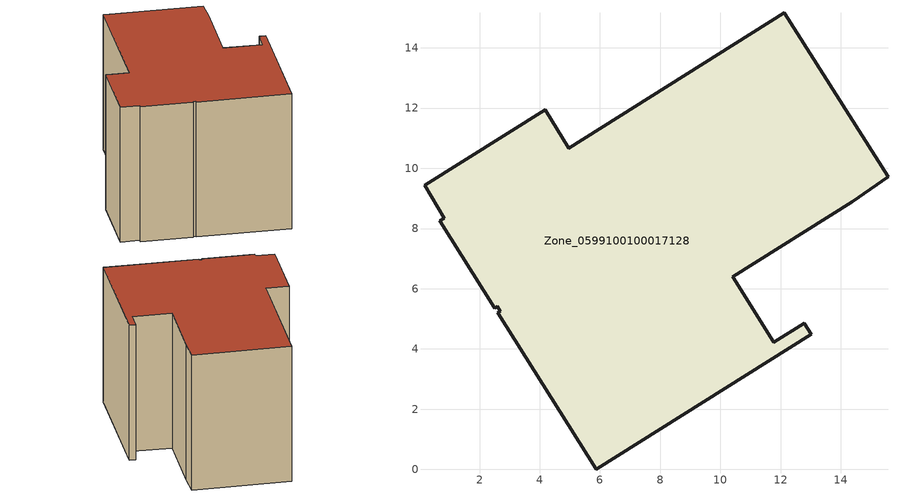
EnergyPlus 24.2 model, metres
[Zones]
Zone_0599100100017128
 floor ground (C_G): 0.83,8.35 0.17,9.44 4.18,11.94 4.97,10.67 12.12,15.17 15.57,9.72 14.38,8.89 10.41,6.4 11.77,4.22 12.79,4.86 13.02,4.49 5.87,0 2.6,5.2 2.69,5.25 2.59,5.42 2.5,5.35 0.68,8.25 z0
 wall outside (C_F): 15.57,9.72 12.12,15.17 4.97,10.67 4.18,11.94 0.17,9.44 0.83,8.35 0.68,8.25 2.5,5.35 2.59,5.42 2.69,5.25 2.6,5.2 5.87,0 13.02,4.49 12.79,4.86 11.77,4.22 10.41,6.4 14.38,8.89 15.57,9.72 z0:9.52
 roof outside (C_R): 14.38,8.89 15.57,9.72 12.12,15.17 4.97,10.67 4.18,11.94 0.17,9.44 0.83,8.35 0.68,8.25 2.5,5.35 2.59,5.42 2.69,5.25 2.6,5.2 5.87,0 13.02,4.49 12.79,4.86 11.77,4.22 10.41,6.4 z9.52
[BUILDING]
Pand.0599100100017128: North Axis=0; Terrain=City; Loads Convergence Tolerance Value=0.04; Temperature Convergence Tolerance Value=0.4; Solar Distribution=FullExterior; Maximum Number of Warmup Days=25; Minimum Number of Warmup Days=1
[Site:Location]
Rotterdam.The.Hague.AP_ZH_NLD Design_Conditions: Latitude=51.96; Longitude=4.45; Time Zone=1; Elevation=-4.5
[SITE:GROUNDTEMPERATURE:BUILDINGSURFACE]
18, 18, 18, 18, 18, 18, 18, 18, 18, 18, 18, 18
[MATERIAL] Thermal Absorptance=0.9; Solar Absorptance=0.7; Visible Absorptance=0.7
Name | Roughness | Thickness | Conductivity | Density | Specific Heat
G.D.2015-2018 | MediumSmooth | 0.15 | 0.0428571 | 540 | 1210
F.D.2015-2018 | Rough | 0.3 | 0.0666667 | 1920 | 840
R.D.2015-2018 | MediumRough | 0.2 | 0.0333333 | 1500 | 1000
[CONSTRUCTION]
C_G: G.D.2015-2018
C_F: F.D.2015-2018
C_R: R.D.2015-2018
[ZONE]
Zone_0599100100017128: Type=1; Multiplier=1; Ceiling Height=Autocalculate; Volume=Autocalculate; Floor Area=autocalculate; Part of Total Floor Area=Yes
[ZONEINFILTRATION:DESIGNFLOWRATE]
Infil_Zone_0599100100017128: Zone or ZoneList or Space or SpaceList=Zone_0599100100017128; Schedule=AlwaysOn; Design Flow Rate Calculation Method=Flow/Area; Flow Rate per Floor Area=0.0021; Constant Term Coefficient=1; Temperature Term Coefficient=0; Velocity Term Coefficient=0; Velocity Squared Term Coefficient=0
[HVACTEMPLATE:ZONE:IDEALLOADSAIRSYSTEM]
Zone_0599100100017128: Maximum Heating Supply Air Temperature=50; Minimum Cooling Supply Air Temperature=13; Maximum Heating Supply Air Humidity Ratio=0.0156; Minimum Cooling Supply Air Humidity Ratio=0.0077; Heating Limit=NoLimit; Cooling Limit=NoLimit; Dehumidification Control Type=ConstantSensibleHeatRatio; Cooling Sensible Heat Ratio=0.7; Dehumidification Setpoint=60; Humidification Control Type=None; Humidification Setpoint=30; Outdoor Air Method=None; Outdoor Air Flow Rate per Person=0.00944; Outdoor Air Flow Rate per Zone Floor Area=0; Outdoor Air Flow Rate per Zone=0; Demand Controlled Ventilation Type=None; Outdoor Air Economizer Type=NoEconomizer; Heat Recovery Type=None; Sensible Heat Recovery Effectiveness=0.7; Latent Heat Recovery Effectiveness=0.65
[ZONECONTROL:THERMOSTAT]
ThermostatControl_Zone_0599100100017128: Zone or ZoneList=Zone_0599100100017128; Control Type Schedule=DualSetpointControlType; Control 1=Thermostat_Zone_0599100100017128; Temperature Difference Between Cutout And Setpoint=0
[THERMOSTATSETPOINT:DUALSETPOINT]
Thermostat_Zone_0599100100017128: Heating Setpoint Temperature Schedule=HeatingSetpoint_Zone_0599100100017128; Cooling Setpoint Temperature Schedule=CoolingSetpoint_Zone_0599100100017128
[SCHEDULE:COMPACT]
HeatingSetpoint_Zone_0599100100017128: Through: 12/31, For: AllDays, Until: 24:00, 21
CoolingSetpoint_Zone_0599100100017128: Through: 12/31, For: AllDays, Until: 24:00, 24
DualSetpointControlType: Through: 12/31, For: AllDays, Until: 24:00, 4
AlwaysOn: Through: 12/31, For: AllDays, Until: 24:00, 1
